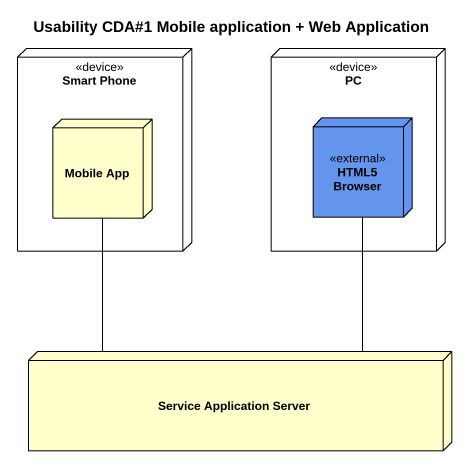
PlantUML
@startuml
title Usability CDA#1 Mobile application + Web Application
node "Smart Phone" as Smart_Phone <<device>> {
  node "Mobile App" as Mobile_App
}
node PC <<device>> {
  node "HTML5 Browser" as HTML5_Browser <<external>> #6495ED
}
node "Service Application Server" as Service_Application_Server
Mobile_App -- Service_Application_Server
HTML5_Browser -- Service_Application_Server
@enduml
